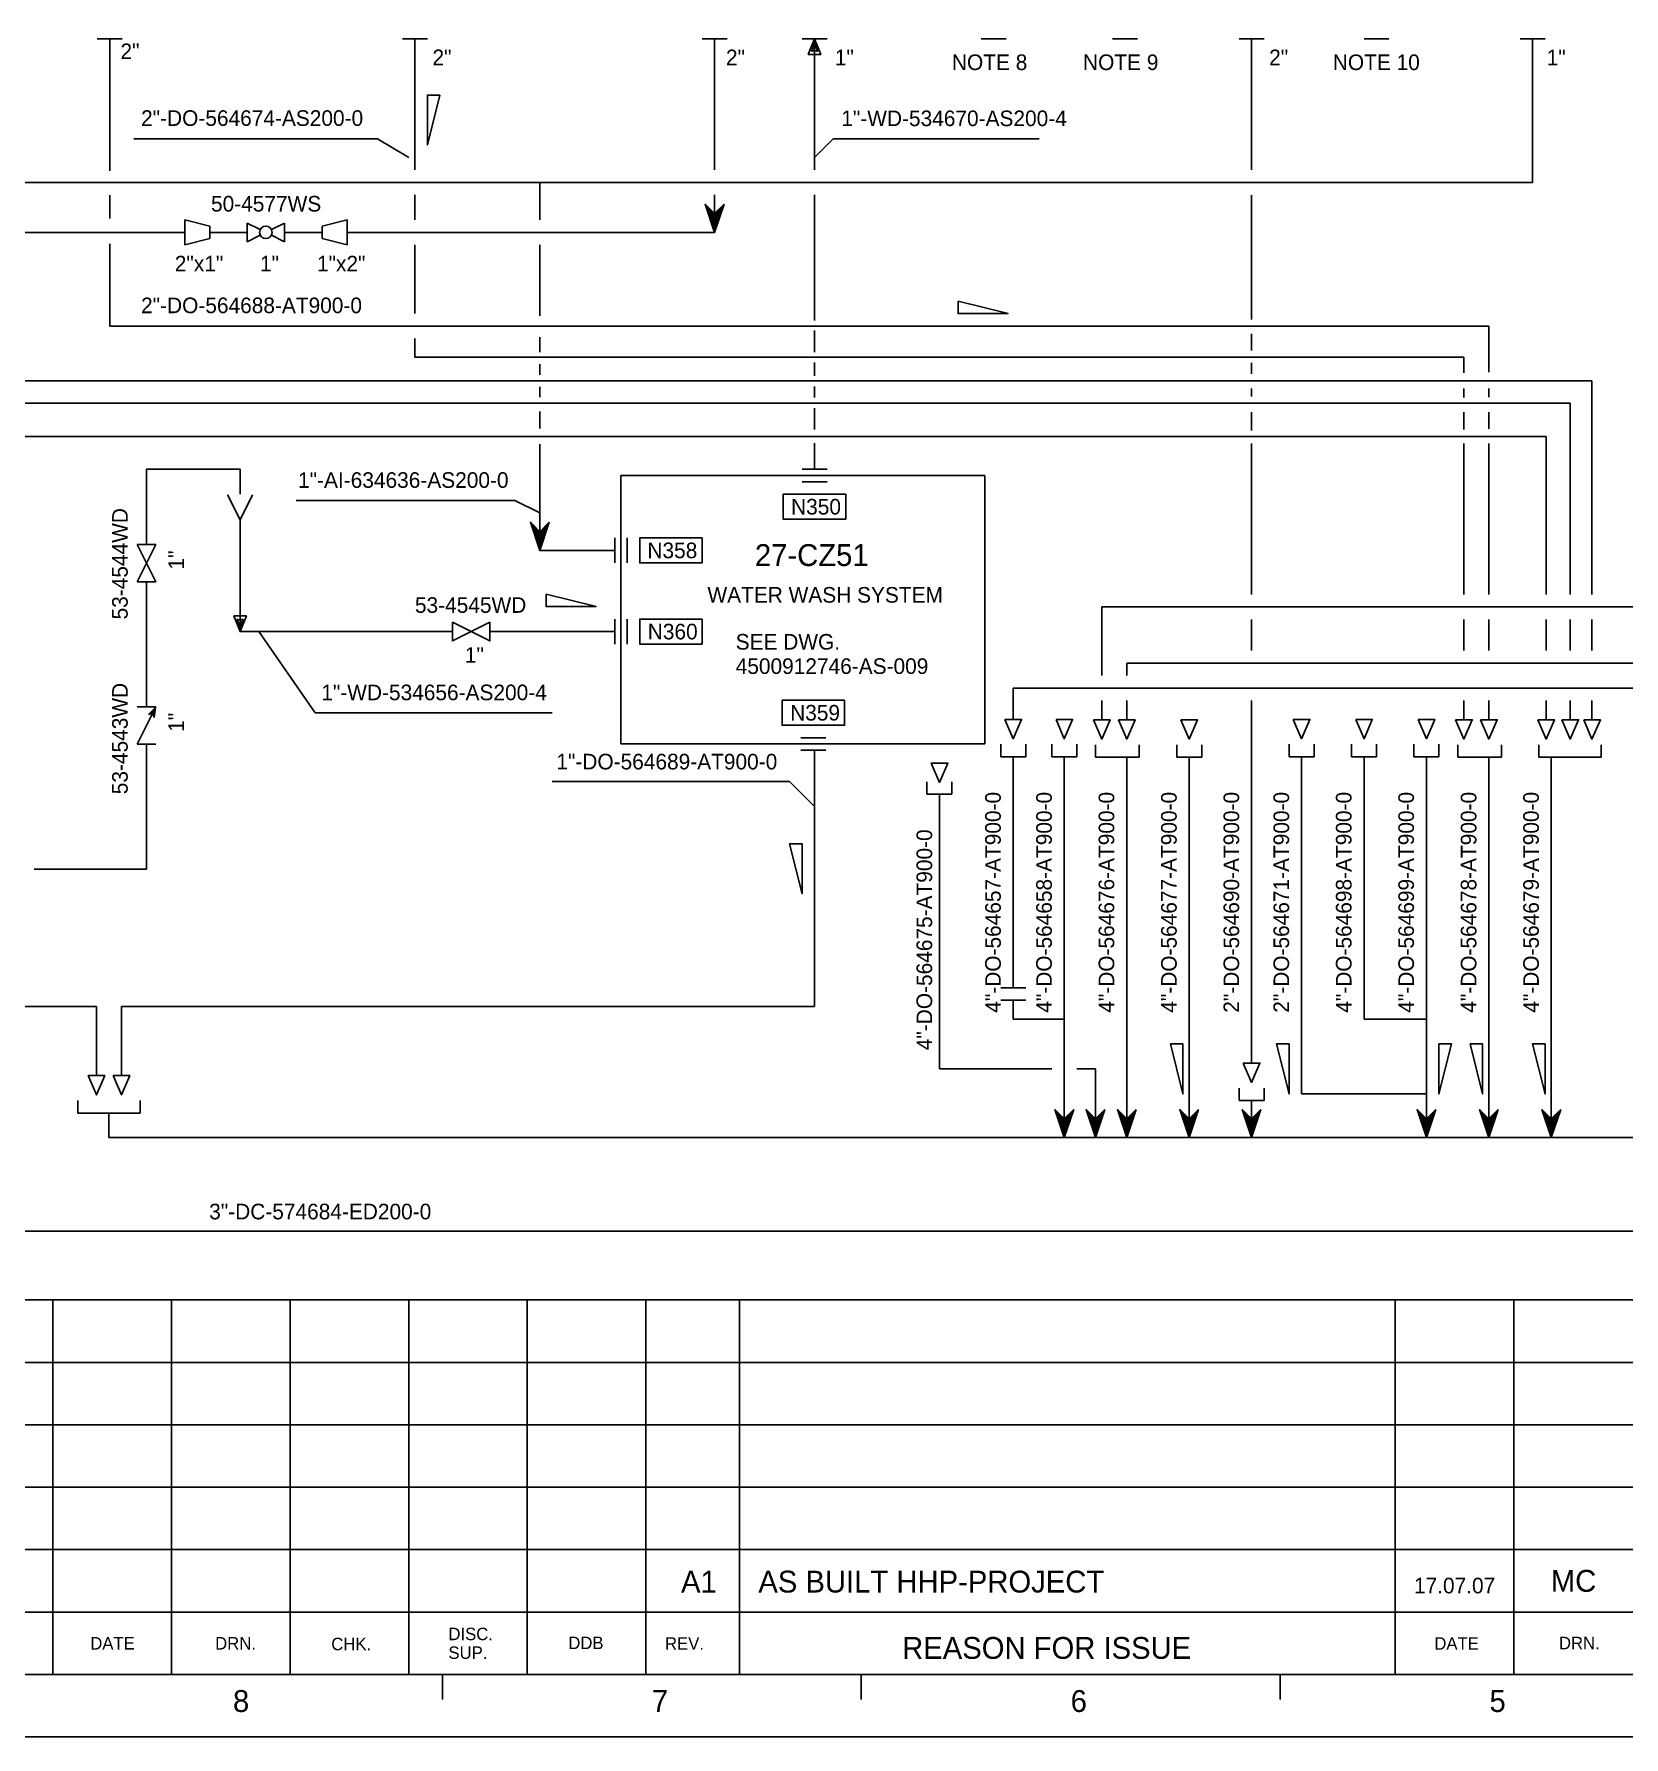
# Model space of a CAD drawing. Extents: x 0 to 840, y 0 to 594.
# Drawn here: x 295 to 549.6, y 0 to 272.8 of the extents above; entities that cross this region are included whole.
import ezdxf

# ---------------------------------------------------------------- set-up
doc = ezdxf.new("R2010")
doc.units = 0
for name, color, linetype in [('01-LIN-025-A', 7, 'Continuous'), ('08-LIN-050-A', 7, 'Continuous'), ('15-LIN-025-PHAN', 7, 'Continuous'), ('18-LIN-025-SP', 7, 'Continuous'), ('35-TXT-025', 7, 'Continuous'), ('36-TXT-035', 7, 'Continuous'), ('39-TXT-100', 7, 'Continuous'), ('40-', 7, 'Continuous'), ('43-', 7, 'Continuous'), ('45-', 7, 'Continuous')]:
    doc.layers.add(name, color=color, linetype=linetype)

msp = doc.modelspace()

# ---------------------------------------------------------------- linework, layer by layer
at = {"layer": '01-LIN-025-A'}
for p, q in [((311, 256), (350, 256)), ((350, 256), (355, 253)), ((420, 253), (423, 256)), ((423, 256), (456, 256)), ((337, 198.06), (372, 198.06)), ((372, 198.06), (376, 196.06)), ((340, 164.06), (331, 177.06)), ((378, 164.06), (340, 164.06)), ((378, 153.06), (416, 153.06)), ((416, 153.06), (420, 149.06))]:
    msp.add_line(p, q, dxfattribs=at)
for points in [[(309.13, 272), (305.13, 272)], [(358, 272), (354, 272)], [(406, 272), (402, 272)], [(422, 272), (418, 272)], [(419.5, 270), (420, 271.25), (420.5, 270)], [(420.5, 270), (420, 270.2), (419.5, 270)], [(450.7, 272), (446.7, 272)], [(471.7, 272), (467.7, 272)], [(488, 272), (492, 272)], [(508, 272), (512, 272)], [(533, 272), (537, 272)], [(420, 267), (420, 270)], [(405.5, 245.5), (404, 244), (402.5, 245.5), (404, 241), (405.5, 245.5)], [(404, 247), (404, 241)], [(323.13, 242), (319.13, 243)], [(319.13, 243), (319.13, 239)], [(345.13, 243), (341.13, 242)], [(345.13, 239), (345.13, 243)], [(402.53, 245.4), (402.6, 245.4)], [(402.57, 245.3), (402.7, 245.3)], [(402.6, 245.2), (402.8, 245.2)], [(402.63, 245.1), (402.9, 245.1)], [(402.67, 245), (403, 245)], [(402.7, 244.9), (403.1, 244.9)], [(402.73, 244.8), (403.2, 244.8)], [(402.77, 244.7), (403.3, 244.7)], [(402.8, 244.6), (403.4, 244.6)], [(402.83, 244.5), (403.5, 244.5)], [(402.87, 244.4), (403.6, 244.4)], [(402.9, 244.3), (403.7, 244.3)], [(402.93, 244.2), (403.8, 244.2)], [(402.97, 244.1), (403.9, 244.1)], [(403, 244), (404, 244)], [(403.03, 243.9), (404.97, 243.9)], [(403.07, 243.8), (404.93, 243.8)], [(403.1, 243.7), (404.9, 243.7)], [(403.13, 243.6), (404.87, 243.6)], [(403.17, 243.5), (404.83, 243.5)], [(403.2, 243.4), (404.8, 243.4)], [(403.23, 243.3), (404.77, 243.3)], [(403.27, 243.2), (404.73, 243.2)], [(403.3, 243.1), (404.7, 243.1)], [(403.33, 243), (404.67, 243)], [(403.37, 242.9), (404.63, 242.9)], [(403.4, 242.8), (404.6, 242.8)], [(404, 244), (405, 244)], [(404.1, 244.1), (405.03, 244.1)], [(404.2, 244.2), (405.07, 244.2)], [(404.3, 244.3), (405.1, 244.3)], [(404.4, 244.4), (405.13, 244.4)], [(404.5, 244.5), (405.17, 244.5)], [(404.6, 244.6), (405.2, 244.6)], [(404.7, 244.7), (405.23, 244.7)], [(404.8, 244.8), (405.27, 244.8)], [(404.9, 244.9), (405.3, 244.9)], [(405, 245), (405.33, 245)], [(405.1, 245.1), (405.37, 245.1)], [(405.2, 245.2), (405.4, 245.2)], [(405.3, 245.3), (405.43, 245.3)], [(405.4, 245.4), (405.47, 245.4)], [(323.13, 240), (323.13, 242)], [(331.23, 241.45), (329.13, 242.5)], [(329.13, 242.5), (329.13, 239.5)], [(329.13, 239.5), (331.23, 240.55)], [(333.02, 241.45), (335.13, 242.5)], [(335.13, 239.5), (333.02, 240.55)], [(335.13, 242.5), (335.13, 239.5)], [(341.13, 242), (341.13, 240)], [(403.43, 242.7), (404.57, 242.7)], [(403.47, 242.6), (404.53, 242.6)], [(403.5, 242.5), (404.5, 242.5)], [(403.53, 242.4), (404.47, 242.4)], [(403.57, 242.3), (404.43, 242.3)], [(403.6, 242.2), (404.4, 242.2)], [(403.63, 242.1), (404.37, 242.1)], [(403.67, 242), (404.33, 242)], [(403.7, 241.9), (404.3, 241.9)], [(403.73, 241.8), (404.27, 241.8)], [(403.77, 241.7), (404.23, 241.7)], [(403.8, 241.6), (404.2, 241.6)], [(403.83, 241.5), (404.17, 241.5)], [(403.87, 241.4), (404.13, 241.4)], [(403.9, 241.3), (404.1, 241.3)], [(403.93, 241.2), (404.07, 241.2)], [(403.97, 241.1), (404.03, 241.1)], [(319.13, 239), (323.13, 240)], [(341.13, 240), (345.13, 239)], [(422, 203.06), (418, 203.06)], [(376, 201.06), (376, 190.06)], [(422, 201.06), (418, 201.06)], [(328, 194.94), (326, 198.94)], [(330, 198.94), (328, 194.94)], [(425, 199.06), (425, 195.06), (415, 195.06), (415, 199.06), (425, 199.06)], [(328, 194.94), (328, 194.94)], [(377.5, 194.56), (376, 193.06), (374.5, 194.56), (376, 190.06), (377.5, 194.56)], [(374.53, 194.46), (374.6, 194.46)], [(374.57, 194.36), (374.7, 194.36)], [(374.6, 194.26), (374.8, 194.26)], [(374.63, 194.16), (374.9, 194.16)], [(374.67, 194.06), (375, 194.06)], [(374.7, 193.96), (375.1, 193.96)], [(374.73, 193.86), (375.2, 193.86)], [(374.77, 193.76), (375.3, 193.76)], [(376.7, 193.76), (377.23, 193.76)], [(376.8, 193.86), (377.27, 193.86)], [(376.9, 193.96), (377.3, 193.96)], [(377, 194.06), (377.33, 194.06)], [(377.1, 194.16), (377.37, 194.16)], [(377.2, 194.26), (377.4, 194.26)], [(377.3, 194.36), (377.43, 194.36)], [(377.4, 194.46), (377.47, 194.46)], [(374.8, 193.66), (375.4, 193.66)], [(374.83, 193.56), (375.5, 193.56)], [(374.87, 193.46), (375.6, 193.46)], [(374.9, 193.36), (375.7, 193.36)], [(374.93, 193.26), (375.8, 193.26)], [(374.97, 193.16), (375.9, 193.16)], [(375, 193.06), (376, 193.06)], [(375.03, 192.96), (376.97, 192.96)], [(375.07, 192.86), (376.93, 192.86)], [(375.1, 192.76), (376.9, 192.76)], [(375.13, 192.66), (376.87, 192.66)], [(375.17, 192.56), (376.83, 192.56)], [(375.2, 192.46), (376.8, 192.46)], [(375.23, 192.36), (376.77, 192.36)], [(375.27, 192.26), (376.73, 192.26)], [(375.3, 192.16), (376.7, 192.16)], [(375.33, 192.06), (376.67, 192.06)], [(375.37, 191.96), (376.63, 191.96)], [(375.4, 191.86), (376.6, 191.86)], [(375.43, 191.76), (376.57, 191.76)], [(375.47, 191.66), (376.53, 191.66)], [(375.5, 191.56), (376.5, 191.56)], [(375.53, 191.46), (376.47, 191.46)], [(375.57, 191.36), (376.43, 191.36)], [(375.6, 191.26), (376.4, 191.26)], [(375.63, 191.16), (376.37, 191.16)], [(375.67, 191.06), (376.33, 191.06)], [(375.7, 190.96), (376.3, 190.96)], [(376, 193.06), (377, 193.06)], [(376.1, 193.16), (377.03, 193.16)], [(376.2, 193.26), (377.07, 193.26)], [(376.3, 193.36), (377.1, 193.36)], [(376.4, 193.46), (377.13, 193.46)], [(376.5, 193.56), (377.17, 193.56)], [(376.6, 193.66), (377.2, 193.66)], [(388, 192.06), (388, 188.06)], [(390, 192.06), (390, 188.06)], [(402, 192.06), (402, 188.06), (392, 188.06), (392, 192.06), (402, 192.06)], [(375.73, 190.86), (376.27, 190.86)], [(375.77, 190.76), (376.23, 190.76)], [(375.8, 190.66), (376.2, 190.66)], [(375.83, 190.56), (376.17, 190.56)], [(375.87, 190.46), (376.13, 190.46)], [(375.9, 190.36), (376.1, 190.36)], [(375.93, 190.26), (376.07, 190.26)], [(375.97, 190.16), (376.03, 190.16)], [(328, 182.06), (328, 179.06)], [(328.5, 179.06), (328, 177.8), (327.5, 179.06)], [(327.5, 179.06), (328, 178.86), (328.5, 179.06)], [(388, 179.06), (388, 175.06)], [(390, 179.06), (390, 175.06)], [(402, 179.06), (402, 175.06), (392, 175.06), (392, 179.06), (402, 179.06)], [(314.5, 165), (311.5, 159)], [(311.5, 165), (314.5, 165)], [(313.33, 163.78), (314, 164), (314.22, 163.33), (314.45, 164.89), (313.33, 163.78)], [(313.55, 163.94), (314.33, 164.67), (314.22, 163.61)], [(314.22, 163.61), (314.11, 164.22), (313.55, 163.94)], [(313.78, 164.11), (314.22, 164.45), (314.22, 163.89)], [(314, 164), (314.45, 164.89)], [(424.81, 166.06), (424.81, 162.06), (414.81, 162.06), (414.81, 166.06), (424.81, 166.06)], [(311.5, 159), (314.5, 159)], [(421.81, 160.06), (417.81, 160.06)], [(449.83, 159), (449.83, 157)], [(453.83, 157), (453.83, 159)], [(458, 159), (458, 157)], [(462, 157), (462, 159)], [(465, 158.94), (465, 156.94)], [(472, 156.94), (472, 158.94)], [(478, 158.94), (478, 156.94)], [(482, 156.94), (482, 158.94)], [(496, 159), (496, 157)], [(500, 157), (500, 159)], [(506, 159), (506, 157)], [(510, 157), (510, 159)], [(516, 159), (516, 157)], [(520, 157), (520, 159)], [(523, 158.94), (523, 156.94)], [(530, 156.94), (530, 158.94)], [(536, 158.94), (536, 156.94)], [(546, 156.94), (546, 158.94)], [(421.81, 158.06), (417.81, 158.06)], [(449.83, 157), (453.83, 157)], [(451.83, 157), (451.83, 152)], [(458, 157), (462, 157)], [(460, 157), (460, 152)], [(465, 156.94), (472, 156.94)], [(470, 157), (470, 96)], [(470, 156.94), (470, 96.94)], [(478, 156.94), (482, 156.94)], [(480, 157), (480, 96)], [(480, 156.94), (480, 96.94)], [(496, 157), (500, 157)], [(498, 157), (498, 152)], [(506, 157), (510, 157)], [(508, 157), (508, 152)], [(516, 157), (520, 157)], [(518, 157), (518, 152)], [(523, 156.94), (530, 156.94)], [(528, 157), (528, 96)], [(528, 156.94), (528, 96.94)], [(536, 156.94), (541, 156.94)], [(538, 157), (538, 96)], [(538, 156.94), (538, 96.94)], [(541, 156.94), (546, 156.94)], [(438, 153), (438, 151)], [(442, 151), (442, 153)], [(438, 151), (442, 151)], [(449.83, 120), (453.83, 120)], [(449.83, 118), (453.83, 118)], [(488, 103.94), (488, 101.94)], [(492, 101.94), (492, 103.94)], [(302, 101.94), (302, 99.94)], [(312, 99.94), (312, 101.94)], [(460, 102), (460, 96)], [(465, 102), (465, 96)], [(488, 101.94), (492, 101.94)], [(490, 102), (490, 96)], [(490, 101.94), (490, 96.94)], [(518, 102), (518, 96)], [(302, 99.94), (312, 99.94)], [(461.5, 100.5), (460, 99), (458.5, 100.5), (460, 96), (461.5, 100.5)], [(458.53, 100.4), (458.6, 100.4)], [(458.57, 100.3), (458.7, 100.3)], [(458.6, 100.2), (458.8, 100.2)], [(458.63, 100.1), (458.9, 100.1)], [(458.67, 100), (459, 100)], [(458.7, 99.9), (459.1, 99.9)], [(458.73, 99.8), (459.2, 99.8)], [(458.77, 99.7), (459.3, 99.7)], [(458.8, 99.6), (459.4, 99.6)], [(458.83, 99.5), (459.5, 99.5)], [(458.87, 99.4), (459.6, 99.4)], [(458.9, 99.3), (459.7, 99.3)], [(458.93, 99.2), (459.8, 99.2)], [(458.97, 99.1), (459.9, 99.1)], [(459, 99), (460, 99)], [(459.03, 98.9), (460.97, 98.9)], [(459.07, 98.8), (460.93, 98.8)], [(459.1, 98.7), (460.9, 98.7)], [(459.13, 98.6), (460.87, 98.6)], [(459.17, 98.5), (460.83, 98.5)], [(459.2, 98.4), (460.8, 98.4)], [(459.23, 98.3), (460.77, 98.3)], [(459.27, 98.2), (460.73, 98.2)], [(460, 99), (461, 99)], [(460.1, 99.1), (461.03, 99.1)], [(460.2, 99.2), (461.07, 99.2)], [(460.3, 99.3), (461.1, 99.3)], [(460.4, 99.4), (461.13, 99.4)], [(460.5, 99.5), (461.17, 99.5)], [(460.6, 99.6), (461.2, 99.6)], [(460.7, 99.7), (461.23, 99.7)], [(460.8, 99.8), (461.27, 99.8)], [(460.9, 99.9), (461.3, 99.9)], [(461, 100), (461.33, 100)], [(461.1, 100.1), (461.37, 100.1)], [(461.2, 100.2), (461.4, 100.2)], [(461.3, 100.3), (461.43, 100.3)], [(461.4, 100.4), (461.47, 100.4)], [(466.5, 100.5), (465, 99), (463.5, 100.5), (465, 96), (466.5, 100.5)], [(463.53, 100.4), (463.6, 100.4)], [(463.57, 100.3), (463.7, 100.3)], [(463.6, 100.2), (463.8, 100.2)], [(463.63, 100.1), (463.9, 100.1)], [(463.67, 100), (464, 100)], [(463.7, 99.9), (464.1, 99.9)], [(463.73, 99.8), (464.2, 99.8)], [(463.77, 99.7), (464.3, 99.7)], [(463.8, 99.6), (464.4, 99.6)], [(463.83, 99.5), (464.5, 99.5)], [(463.87, 99.4), (464.6, 99.4)], [(463.9, 99.3), (464.7, 99.3)], [(463.93, 99.2), (464.8, 99.2)], [(463.97, 99.1), (464.9, 99.1)], [(464, 99), (465, 99)], [(464.03, 98.9), (465.97, 98.9)], [(464.07, 98.8), (465.93, 98.8)], [(464.1, 98.7), (465.9, 98.7)], [(464.13, 98.6), (465.87, 98.6)], [(464.17, 98.5), (465.83, 98.5)], [(464.2, 98.4), (465.8, 98.4)], [(464.23, 98.3), (465.77, 98.3)], [(464.27, 98.2), (465.73, 98.2)], [(465, 99), (466, 99)], [(465.1, 99.1), (466.03, 99.1)], [(465.2, 99.2), (466.07, 99.2)], [(465.3, 99.3), (466.1, 99.3)], [(465.4, 99.4), (466.13, 99.4)], [(465.5, 99.5), (466.17, 99.5)], [(465.6, 99.6), (466.2, 99.6)], [(465.7, 99.7), (466.23, 99.7)], [(465.8, 99.8), (466.27, 99.8)], [(465.9, 99.9), (466.3, 99.9)], [(466, 100), (466.33, 100)], [(466.1, 100.1), (466.37, 100.1)], [(466.2, 100.2), (466.4, 100.2)], [(466.3, 100.3), (466.43, 100.3)], [(466.4, 100.4), (466.47, 100.4)], [(471.5, 100.5), (470, 99), (468.5, 100.5), (470, 96), (471.5, 100.5)], [(468.53, 100.4), (468.6, 100.4)], [(468.57, 100.3), (468.7, 100.3)], [(468.6, 100.2), (468.8, 100.2)], [(468.63, 100.1), (468.9, 100.1)], [(468.67, 100), (469, 100)], [(468.7, 99.9), (469.1, 99.9)], [(468.73, 99.8), (469.2, 99.8)], [(468.77, 99.7), (469.3, 99.7)], [(468.8, 99.6), (469.4, 99.6)], [(468.83, 99.5), (469.5, 99.5)], [(468.87, 99.4), (469.6, 99.4)], [(468.9, 99.3), (469.7, 99.3)], [(468.93, 99.2), (469.8, 99.2)], [(468.97, 99.1), (469.9, 99.1)], [(469, 99), (470, 99)], [(469.03, 98.9), (470.97, 98.9)], [(469.07, 98.8), (470.93, 98.8)], [(469.1, 98.7), (470.9, 98.7)], [(469.13, 98.6), (470.87, 98.6)], [(469.17, 98.5), (470.83, 98.5)], [(469.2, 98.4), (470.8, 98.4)], [(469.23, 98.3), (470.77, 98.3)], [(469.27, 98.2), (470.73, 98.2)], [(470, 99), (471, 99)], [(470.1, 99.1), (471.03, 99.1)], [(470.2, 99.2), (471.07, 99.2)], [(470.3, 99.3), (471.1, 99.3)], [(470.4, 99.4), (471.13, 99.4)], [(470.5, 99.5), (471.17, 99.5)], [(470.6, 99.6), (471.2, 99.6)], [(470.7, 99.7), (471.23, 99.7)], [(470.8, 99.8), (471.27, 99.8)], [(470.9, 99.9), (471.3, 99.9)], [(471, 100), (471.33, 100)], [(471.1, 100.1), (471.37, 100.1)], [(471.2, 100.2), (471.4, 100.2)], [(471.3, 100.3), (471.43, 100.3)], [(471.4, 100.4), (471.47, 100.4)], [(481.5, 100.5), (480, 99), (478.5, 100.5), (480, 96), (481.5, 100.5)], [(478.53, 100.4), (478.6, 100.4)], [(478.57, 100.3), (478.7, 100.3)], [(478.6, 100.2), (478.8, 100.2)], [(478.63, 100.1), (478.9, 100.1)], [(478.67, 100), (479, 100)], [(478.7, 99.9), (479.1, 99.9)], [(478.73, 99.8), (479.2, 99.8)], [(478.77, 99.7), (479.3, 99.7)], [(478.8, 99.6), (479.4, 99.6)], [(478.83, 99.5), (479.5, 99.5)], [(478.87, 99.4), (479.6, 99.4)], [(478.9, 99.3), (479.7, 99.3)], [(478.93, 99.2), (479.8, 99.2)], [(478.97, 99.1), (479.9, 99.1)], [(479, 99), (480, 99)], [(479.03, 98.9), (480.97, 98.9)], [(479.07, 98.8), (480.93, 98.8)], [(479.1, 98.7), (480.9, 98.7)], [(479.13, 98.6), (480.87, 98.6)], [(479.17, 98.5), (480.83, 98.5)], [(479.2, 98.4), (480.8, 98.4)], [(479.23, 98.3), (480.77, 98.3)], [(479.27, 98.2), (480.73, 98.2)], [(480, 99), (481, 99)], [(480.1, 99.1), (481.03, 99.1)], [(480.2, 99.2), (481.07, 99.2)], [(480.3, 99.3), (481.1, 99.3)], [(480.4, 99.4), (481.13, 99.4)], [(480.5, 99.5), (481.17, 99.5)], [(480.6, 99.6), (481.2, 99.6)], [(480.7, 99.7), (481.23, 99.7)], [(480.8, 99.8), (481.27, 99.8)], [(480.9, 99.9), (481.3, 99.9)], [(481, 100), (481.33, 100)], [(481.1, 100.1), (481.37, 100.1)], [(481.2, 100.2), (481.4, 100.2)], [(481.3, 100.3), (481.43, 100.3)], [(481.4, 100.4), (481.47, 100.4)], [(491.5, 100.5), (490, 99), (488.5, 100.5), (490, 96), (491.5, 100.5)], [(488.53, 100.4), (488.6, 100.4)], [(488.57, 100.3), (488.7, 100.3)], [(488.6, 100.2), (488.8, 100.2)], [(488.63, 100.1), (488.9, 100.1)], [(488.67, 100), (489, 100)], [(488.7, 99.9), (489.1, 99.9)], [(488.73, 99.8), (489.2, 99.8)], [(488.77, 99.7), (489.3, 99.7)], [(488.8, 99.6), (489.4, 99.6)], [(488.83, 99.5), (489.5, 99.5)], [(488.87, 99.4), (489.6, 99.4)], [(488.9, 99.3), (489.7, 99.3)], [(488.93, 99.2), (489.8, 99.2)], [(488.97, 99.1), (489.9, 99.1)], [(489, 99), (490, 99)], [(489.03, 98.9), (490.97, 98.9)], [(489.07, 98.8), (490.93, 98.8)], [(489.1, 98.7), (490.9, 98.7)], [(489.13, 98.6), (490.87, 98.6)], [(489.17, 98.5), (490.83, 98.5)], [(489.2, 98.4), (490.8, 98.4)], [(489.23, 98.3), (490.77, 98.3)], [(489.27, 98.2), (490.73, 98.2)], [(490, 99), (491, 99)], [(490.1, 99.1), (491.03, 99.1)], [(490.2, 99.2), (491.07, 99.2)], [(490.3, 99.3), (491.1, 99.3)], [(490.4, 99.4), (491.13, 99.4)], [(490.5, 99.5), (491.17, 99.5)], [(490.6, 99.6), (491.2, 99.6)], [(490.7, 99.7), (491.23, 99.7)], [(490.8, 99.8), (491.27, 99.8)], [(490.9, 99.9), (491.3, 99.9)], [(491, 100), (491.33, 100)], [(491.1, 100.1), (491.37, 100.1)], [(491.2, 100.2), (491.4, 100.2)], [(491.3, 100.3), (491.43, 100.3)], [(491.4, 100.4), (491.47, 100.4)], [(519.5, 100.5), (518, 99), (516.5, 100.5), (518, 96), (519.5, 100.5)], [(516.53, 100.4), (516.6, 100.4)], [(516.57, 100.3), (516.7, 100.3)], [(516.6, 100.2), (516.8, 100.2)], [(516.63, 100.1), (516.9, 100.1)], [(516.67, 100), (517, 100)], [(516.7, 99.9), (517.1, 99.9)], [(516.73, 99.8), (517.2, 99.8)], [(516.77, 99.7), (517.3, 99.7)], [(516.8, 99.6), (517.4, 99.6)], [(516.83, 99.5), (517.5, 99.5)], [(516.87, 99.4), (517.6, 99.4)], [(516.9, 99.3), (517.7, 99.3)], [(516.93, 99.2), (517.8, 99.2)], [(516.97, 99.1), (517.9, 99.1)], [(517, 99), (518, 99)], [(517.03, 98.9), (518.97, 98.9)], [(517.07, 98.8), (518.93, 98.8)], [(517.1, 98.7), (518.9, 98.7)], [(517.13, 98.6), (518.87, 98.6)], [(517.17, 98.5), (518.83, 98.5)], [(517.2, 98.4), (518.8, 98.4)], [(517.23, 98.3), (518.77, 98.3)], [(517.27, 98.2), (518.73, 98.2)], [(518, 99), (519, 99)], [(518.1, 99.1), (519.03, 99.1)], [(518.2, 99.2), (519.07, 99.2)], [(518.3, 99.3), (519.1, 99.3)], [(518.4, 99.4), (519.13, 99.4)], [(518.5, 99.5), (519.17, 99.5)], [(518.6, 99.6), (519.2, 99.6)], [(518.7, 99.7), (519.23, 99.7)], [(518.8, 99.8), (519.27, 99.8)], [(518.9, 99.9), (519.3, 99.9)], [(519, 100), (519.33, 100)], [(519.1, 100.1), (519.37, 100.1)], [(519.2, 100.2), (519.4, 100.2)], [(519.3, 100.3), (519.43, 100.3)], [(519.4, 100.4), (519.47, 100.4)], [(529.5, 100.5), (528, 99), (526.5, 100.5), (528, 96), (529.5, 100.5)], [(526.53, 100.4), (526.6, 100.4)], [(526.57, 100.3), (526.7, 100.3)], [(526.6, 100.2), (526.8, 100.2)], [(526.63, 100.1), (526.9, 100.1)], [(526.67, 100), (527, 100)], [(526.7, 99.9), (527.1, 99.9)], [(526.73, 99.8), (527.2, 99.8)], [(526.77, 99.7), (527.3, 99.7)], [(526.8, 99.6), (527.4, 99.6)], [(526.83, 99.5), (527.5, 99.5)], [(526.87, 99.4), (527.6, 99.4)], [(526.9, 99.3), (527.7, 99.3)], [(526.93, 99.2), (527.8, 99.2)], [(526.97, 99.1), (527.9, 99.1)], [(527, 99), (528, 99)], [(527.03, 98.9), (528.97, 98.9)], [(527.07, 98.8), (528.93, 98.8)], [(527.1, 98.7), (528.9, 98.7)], [(527.13, 98.6), (528.87, 98.6)], [(527.17, 98.5), (528.83, 98.5)], [(527.2, 98.4), (528.8, 98.4)], [(527.23, 98.3), (528.77, 98.3)], [(527.27, 98.2), (528.73, 98.2)], [(528, 99), (529, 99)], [(528.1, 99.1), (529.03, 99.1)], [(528.2, 99.2), (529.07, 99.2)], [(528.3, 99.3), (529.1, 99.3)], [(528.4, 99.4), (529.13, 99.4)], [(528.5, 99.5), (529.17, 99.5)], [(528.6, 99.6), (529.2, 99.6)], [(528.7, 99.7), (529.23, 99.7)], [(528.8, 99.8), (529.27, 99.8)], [(528.9, 99.9), (529.3, 99.9)], [(529, 100), (529.33, 100)], [(529.1, 100.1), (529.37, 100.1)], [(529.2, 100.2), (529.4, 100.2)], [(529.3, 100.3), (529.43, 100.3)], [(529.4, 100.4), (529.47, 100.4)], [(539.5, 100.5), (538, 99), (536.5, 100.5), (538, 96), (539.5, 100.5)], [(536.53, 100.4), (536.6, 100.4)], [(536.57, 100.3), (536.7, 100.3)], [(536.6, 100.2), (536.8, 100.2)], [(536.63, 100.1), (536.9, 100.1)], [(536.67, 100), (537, 100)], [(536.7, 99.9), (537.1, 99.9)], [(536.73, 99.8), (537.2, 99.8)], [(536.77, 99.7), (537.3, 99.7)], [(536.8, 99.6), (537.4, 99.6)], [(536.83, 99.5), (537.5, 99.5)], [(536.87, 99.4), (537.6, 99.4)], [(536.9, 99.3), (537.7, 99.3)], [(536.93, 99.2), (537.8, 99.2)], [(536.97, 99.1), (537.9, 99.1)], [(537, 99), (538, 99)], [(537.03, 98.9), (538.97, 98.9)], [(537.07, 98.8), (538.93, 98.8)], [(537.1, 98.7), (538.9, 98.7)], [(537.13, 98.6), (538.87, 98.6)], [(537.17, 98.5), (538.83, 98.5)], [(537.2, 98.4), (538.8, 98.4)], [(537.23, 98.3), (538.77, 98.3)], [(537.27, 98.2), (538.73, 98.2)], [(538, 99), (539, 99)], [(538.1, 99.1), (539.03, 99.1)], [(538.2, 99.2), (539.07, 99.2)], [(538.3, 99.3), (539.1, 99.3)], [(538.4, 99.4), (539.13, 99.4)], [(538.5, 99.5), (539.17, 99.5)], [(538.6, 99.6), (539.2, 99.6)], [(538.7, 99.7), (539.23, 99.7)], [(538.8, 99.8), (539.27, 99.8)], [(538.9, 99.9), (539.3, 99.9)], [(539, 100), (539.33, 100)], [(539.1, 100.1), (539.37, 100.1)], [(539.2, 100.2), (539.4, 100.2)], [(539.3, 100.3), (539.43, 100.3)], [(539.4, 100.4), (539.47, 100.4)], [(459.3, 98.1), (460.7, 98.1)], [(459.33, 98), (460.67, 98)], [(459.37, 97.9), (460.63, 97.9)], [(459.4, 97.8), (460.6, 97.8)], [(459.43, 97.7), (460.57, 97.7)], [(459.47, 97.6), (460.53, 97.6)], [(459.5, 97.5), (460.5, 97.5)], [(459.53, 97.4), (460.47, 97.4)], [(459.57, 97.3), (460.43, 97.3)], [(459.6, 97.2), (460.4, 97.2)], [(459.63, 97.1), (460.37, 97.1)], [(459.67, 97), (460.33, 97)], [(459.7, 96.9), (460.3, 96.9)], [(459.73, 96.8), (460.27, 96.8)], [(459.77, 96.7), (460.23, 96.7)], [(459.8, 96.6), (460.2, 96.6)], [(459.83, 96.5), (460.17, 96.5)], [(459.87, 96.4), (460.13, 96.4)], [(459.9, 96.3), (460.1, 96.3)], [(459.93, 96.2), (460.07, 96.2)], [(459.97, 96.1), (460.03, 96.1)], [(464.3, 98.1), (465.7, 98.1)], [(464.33, 98), (465.67, 98)], [(464.37, 97.9), (465.63, 97.9)], [(464.4, 97.8), (465.6, 97.8)], [(464.43, 97.7), (465.57, 97.7)], [(464.47, 97.6), (465.53, 97.6)], [(464.5, 97.5), (465.5, 97.5)], [(464.53, 97.4), (465.47, 97.4)], [(464.57, 97.3), (465.43, 97.3)], [(464.6, 97.2), (465.4, 97.2)], [(464.63, 97.1), (465.37, 97.1)], [(464.67, 97), (465.33, 97)], [(464.7, 96.9), (465.3, 96.9)], [(464.73, 96.8), (465.27, 96.8)], [(464.77, 96.7), (465.23, 96.7)], [(464.8, 96.6), (465.2, 96.6)], [(464.83, 96.5), (465.17, 96.5)], [(464.87, 96.4), (465.13, 96.4)], [(464.9, 96.3), (465.1, 96.3)], [(464.93, 96.2), (465.07, 96.2)], [(464.97, 96.1), (465.03, 96.1)], [(469.3, 98.1), (470.7, 98.1)], [(469.33, 98), (470.67, 98)], [(469.37, 97.9), (470.63, 97.9)], [(469.4, 97.8), (470.6, 97.8)], [(469.43, 97.7), (470.57, 97.7)], [(469.47, 97.6), (470.53, 97.6)], [(469.5, 97.5), (470.5, 97.5)], [(469.53, 97.4), (470.47, 97.4)], [(469.57, 97.3), (470.43, 97.3)], [(469.6, 97.2), (470.4, 97.2)], [(469.63, 97.1), (470.37, 97.1)], [(469.67, 97), (470.33, 97)], [(469.7, 96.9), (470.3, 96.9)], [(469.73, 96.8), (470.27, 96.8)], [(469.77, 96.7), (470.23, 96.7)], [(469.8, 96.6), (470.2, 96.6)], [(469.83, 96.5), (470.17, 96.5)], [(469.87, 96.4), (470.13, 96.4)], [(469.9, 96.3), (470.1, 96.3)], [(469.93, 96.2), (470.07, 96.2)], [(469.97, 96.1), (470.03, 96.1)], [(479.3, 98.1), (480.7, 98.1)], [(479.33, 98), (480.67, 98)], [(479.37, 97.9), (480.63, 97.9)], [(479.4, 97.8), (480.6, 97.8)], [(479.43, 97.7), (480.57, 97.7)], [(479.47, 97.6), (480.53, 97.6)], [(479.5, 97.5), (480.5, 97.5)], [(479.53, 97.4), (480.47, 97.4)], [(479.57, 97.3), (480.43, 97.3)], [(479.6, 97.2), (480.4, 97.2)], [(479.63, 97.1), (480.37, 97.1)], [(479.67, 97), (480.33, 97)], [(479.7, 96.9), (480.3, 96.9)], [(479.73, 96.8), (480.27, 96.8)], [(479.77, 96.7), (480.23, 96.7)], [(479.8, 96.6), (480.2, 96.6)], [(479.83, 96.5), (480.17, 96.5)], [(479.87, 96.4), (480.13, 96.4)], [(479.9, 96.3), (480.1, 96.3)], [(479.93, 96.2), (480.07, 96.2)], [(479.97, 96.1), (480.03, 96.1)], [(489.3, 98.1), (490.7, 98.1)], [(489.33, 98), (490.67, 98)], [(489.37, 97.9), (490.63, 97.9)], [(489.4, 97.8), (490.6, 97.8)], [(489.43, 97.7), (490.57, 97.7)], [(489.47, 97.6), (490.53, 97.6)], [(489.5, 97.5), (490.5, 97.5)], [(489.53, 97.4), (490.47, 97.4)], [(489.57, 97.3), (490.43, 97.3)], [(489.6, 97.2), (490.4, 97.2)], [(489.63, 97.1), (490.37, 97.1)], [(489.67, 97), (490.33, 97)], [(489.7, 96.9), (490.3, 96.9)], [(489.73, 96.8), (490.27, 96.8)], [(489.77, 96.7), (490.23, 96.7)], [(489.8, 96.6), (490.2, 96.6)], [(489.83, 96.5), (490.17, 96.5)], [(489.87, 96.4), (490.13, 96.4)], [(489.9, 96.3), (490.1, 96.3)], [(489.93, 96.2), (490.07, 96.2)], [(489.97, 96.1), (490.03, 96.1)], [(517.3, 98.1), (518.7, 98.1)], [(517.33, 98), (518.67, 98)], [(517.37, 97.9), (518.63, 97.9)], [(517.4, 97.8), (518.6, 97.8)], [(517.43, 97.7), (518.57, 97.7)], [(517.47, 97.6), (518.53, 97.6)], [(517.5, 97.5), (518.5, 97.5)], [(517.53, 97.4), (518.47, 97.4)], [(517.57, 97.3), (518.43, 97.3)], [(517.6, 97.2), (518.4, 97.2)], [(517.63, 97.1), (518.37, 97.1)], [(517.67, 97), (518.33, 97)], [(517.7, 96.9), (518.3, 96.9)], [(517.73, 96.8), (518.27, 96.8)], [(517.77, 96.7), (518.23, 96.7)], [(517.8, 96.6), (518.2, 96.6)], [(517.83, 96.5), (518.17, 96.5)], [(517.87, 96.4), (518.13, 96.4)], [(517.9, 96.3), (518.1, 96.3)], [(517.93, 96.2), (518.07, 96.2)], [(517.97, 96.1), (518.03, 96.1)], [(527.3, 98.1), (528.7, 98.1)], [(527.33, 98), (528.67, 98)], [(527.37, 97.9), (528.63, 97.9)], [(527.4, 97.8), (528.6, 97.8)], [(527.43, 97.7), (528.57, 97.7)], [(527.47, 97.6), (528.53, 97.6)], [(527.5, 97.5), (528.5, 97.5)], [(527.53, 97.4), (528.47, 97.4)], [(527.57, 97.3), (528.43, 97.3)], [(527.6, 97.2), (528.4, 97.2)], [(527.63, 97.1), (528.37, 97.1)], [(527.67, 97), (528.33, 97)], [(527.7, 96.9), (528.3, 96.9)], [(527.73, 96.8), (528.27, 96.8)], [(527.77, 96.7), (528.23, 96.7)], [(527.8, 96.6), (528.2, 96.6)], [(527.83, 96.5), (528.17, 96.5)], [(527.87, 96.4), (528.13, 96.4)], [(527.9, 96.3), (528.1, 96.3)], [(527.93, 96.2), (528.07, 96.2)], [(527.97, 96.1), (528.03, 96.1)], [(537.3, 98.1), (538.7, 98.1)], [(537.33, 98), (538.67, 98)], [(537.37, 97.9), (538.63, 97.9)], [(537.4, 97.8), (538.6, 97.8)], [(537.43, 97.7), (538.57, 97.7)], [(537.47, 97.6), (538.53, 97.6)], [(537.5, 97.5), (538.5, 97.5)], [(537.53, 97.4), (538.47, 97.4)], [(537.57, 97.3), (538.43, 97.3)], [(537.6, 97.2), (538.4, 97.2)], [(537.63, 97.1), (538.37, 97.1)], [(537.67, 97), (538.33, 97)], [(537.7, 96.9), (538.3, 96.9)], [(537.73, 96.8), (538.27, 96.8)], [(537.77, 96.7), (538.23, 96.7)], [(537.8, 96.6), (538.2, 96.6)], [(537.83, 96.5), (538.17, 96.5)], [(537.87, 96.4), (538.13, 96.4)], [(537.9, 96.3), (538.1, 96.3)], [(537.93, 96.2), (538.07, 96.2)], [(537.97, 96.1), (538.03, 96.1)]]:
    msp.add_lwpolyline(points, dxfattribs=at)
for points in [[(419, 269.5), (421, 269.5), (420, 272)], [(360, 263), (358, 263), (358, 255)], [(443, 230), (443, 228), (451, 228)], [(311.5, 191), (313, 188), (314.5, 191)], [(311.5, 185), (313, 188), (314.5, 185)], [(377, 183.06), (377, 181.06), (385, 181.06)], [(329, 179.56), (327, 179.56), (328, 177.06)], [(362, 178.56), (365, 177.06), (362, 175.56)], [(368, 178.56), (365, 177.06), (368, 175.56)], [(450.49, 163), (451.83, 159.89), (453.16, 163)], [(458.67, 163), (460, 159.89), (461.33, 163)], [(464.67, 162.94), (466, 159.83), (467.33, 162.94)], [(468.67, 162.94), (470, 159.83), (471.33, 162.94)], [(478.67, 162.94), (480, 159.83), (481.33, 162.94)], [(496.67, 163), (498, 159.89), (499.33, 163)], [(506.67, 163), (508, 159.89), (509.33, 163)], [(516.67, 163), (518, 159.89), (519.33, 163)], [(522.67, 162.94), (524, 159.83), (525.33, 162.94)], [(526.67, 162.94), (528, 159.83), (529.33, 162.94)], [(535.83, 162.94), (537.16, 159.83), (538.49, 162.94)], [(539.69, 162.94), (541.03, 159.83), (542.36, 162.94)], [(543.18, 162.94), (544.51, 159.83), (545.85, 162.94)], [(438.67, 156), (440, 152.89), (441.33, 156)], [(416, 143.06), (418, 143.06), (418, 135.06)], [(477, 111), (479, 111), (479, 103)], [(494, 111), (496, 111), (496, 103)], [(522, 111), (520, 111), (520, 103)], [(525, 111), (527, 111), (527, 103)], [(535, 111), (537, 111), (537, 103)], [(488.67, 107.94), (490, 104.83), (491.33, 107.94)], [(303.67, 105.94), (305, 102.83), (306.33, 105.94)], [(307.67, 105.94), (309, 102.83), (310.33, 105.94)]]:
    msp.add_lwpolyline(points, close=True, dxfattribs=at)
msp.add_circle((332.13, 241), 1, dxfattribs=at)
at = {"layer": '08-LIN-050-A'}
for p, q in [((307.13, 250.84), (307.13, 272)), ((356, 272), (356, 251)), ((404, 251), (404, 272)), ((490, 251), (490, 272)), ((535, 272), (535, 249)), ((79, 249), (535, 249)), ((376, 243), (376, 249)), ((307.13, 243.24), (307.13, 246.98)), ((356, 247), (356, 243)), ((404, 241), (404, 247)), ((490, 227.03), (490, 246.95)), ((101.08, 241), (319.13, 241)), ((323.13, 241), (329.13, 241)), ((335.13, 241), (341.13, 241)), ((345.13, 241), (404, 241)), ((307.13, 226), (307.13, 239.15)), ((356, 239), (356, 228)), ((376, 227.65), (376, 239)), ((307.13, 226), (528, 226)), ((356, 224), (356, 221)), ((376, 221.84), (376, 224.21)), ((490, 222.1), (490, 224.76)), ((528, 218.62), (528, 226)), ((356, 221), (524, 221)), ((524, 218.53), (524, 221)), ((376, 218.18), (376, 219.91)), ((490, 218.35), (490, 220.1)), ((79, 217.22), (544.51, 217.22)), ((376, 214.61), (376, 216.25)), ((490, 214.69), (490, 216.02)), ((524, 214.54), (524, 216.02)), ((528, 214.63), (528, 216.02)), ((544.51, 183), (544.51, 217.22)), ((149, 213.66), (541.02, 213.66)), ((541.02, 183), (541.02, 213.66)), ((376, 209.6), (376, 212.3)), ((490, 209.28), (490, 212.21)), ((524, 209.43), (524, 212.21)), ((528, 209.52), (528, 212.21)), ((91.11, 208.31), (537.16, 208.31)), ((537.16, 183), (537.16, 208.31)), ((376, 190.06), (376, 207.1)), ((490, 183), (490, 207.18)), ((524, 183), (524, 207.18)), ((528, 183), (528, 207.18)), ((388, 190.06), (376, 190.06)), ((608, 181), (466, 181)), ((466, 170), (466, 181)), ((490, 174), (490, 179)), ((524, 174), (524, 179)), ((528, 174), (528, 179)), ((537.16, 178), (537.16, 179)), ((537.16, 174), (537.16, 178)), ((541.02, 178), (541.02, 179)), ((541.02, 174), (541.02, 178)), ((544.51, 174), (544.51, 179)), ((659, 172), (470, 172)), ((470, 170), (470, 172)), ((451.83, 163), (451.83, 168)), ((451.83, 168), (690, 168)), ((466, 163), (466, 166)), ((470, 163), (470, 166)), ((490, 108), (490, 166)), ((524, 163), (524, 166)), ((528, 163), (528, 166)), ((537.16, 163), (537.16, 166)), ((541.02, 163), (541.02, 166)), ((544.51, 163), (544.51, 166)), ((420, 117), (420, 158.06)), ((451.83, 157), (451.83, 120)), ((460, 157), (460, 96)), ((470, 96), (470, 156.94)), ((480, 96), (480, 156.94)), ((498, 157), (498, 103)), ((508, 157), (508, 115)), ((518, 157), (518, 96)), ((528, 96), (528, 156.94)), ((538, 96), (538, 156.94)), ((440, 151), (440, 107)), ((451.83, 118), (451.83, 115)), ((79, 117), (305, 117)), ((305, 106), (305, 117)), ((309, 106), (309, 117)), ((309, 117), (420, 117)), ((451.83, 115), (460, 115)), ((508, 115), (518, 115)), ((440, 107), (458, 107)), ((462, 107), (465, 107)), ((465, 107), (465, 96)), ((305, 102.94), (305, 102.94)), ((498, 103), (518, 103)), ((307, 100), (307, 96)), ((307, 96), (642, 96)), ((642, 81), (262, 81))]:
    msp.add_line(p, q, dxfattribs=at)
at = {"layer": '15-LIN-025-PHAN'}
for p, q in [((389, 159.06), (389, 202.06)), ((389, 202.06), (447.27, 202.06)), ((447.27, 159.06), (447.27, 202.06)), ((447.27, 159.06), (389, 159.06))]:
    msp.add_line(p, q, dxfattribs=at)
at = {"layer": '18-LIN-025-SP'}
for p, q in [((420, 251), (420, 272)), ((420, 226.86), (420, 247)), ((420, 221.84), (420, 225.26)), ((420, 218.01), (420, 220.16)), ((420, 214.53), (420, 216.29)), ((420, 209.41), (420, 212.83)), ((420, 203.06), (420, 207.26)), ((328, 203.06), (313, 203.06)), ((313, 203.06), (313, 191)), ((328, 199.06), (328, 203.06)), ((328, 191.06), (328, 195.06)), ((328, 195.06), (328, 177.06)), ((313, 185), (313, 165)), ((362, 177.06), (328, 177.06)), ((388, 177.06), (368, 177.06)), ((313, 159), (313, 139)), ((295, 138.98), (313, 139))]:
    msp.add_line(p, q, dxfattribs=at)
at = {"layer": '43-'}
msp.add_line((25, 60), (608, 60), dxfattribs=at)
msp.add_lwpolyline([(0, 594), (0, 0), (840, 0), (840, 594)], close=True, dxfattribs=at)
for points in [[(298, 10), (298, 70)], [(317, 10), (317, 70)], [(336, 10), (336, 70)], [(355, 10), (355, 70)], [(374, 10), (374, 70)], [(408, 10), (408, 70)], [(513, 10), (513, 70)], [(532, 10), (532, 70)], [(608, 50), (25, 50)], [(608, 40), (25, 40)], [(608, 30), (25, 30)], [(360.4, 10), (360.4, 6)], [(427.48, 10), (427.48, 6)], [(494.56, 10), (494.56, 6)]]:
    msp.add_lwpolyline(points, dxfattribs=at)
at = {"layer": '45-'}
for p, q in [((830, 70), (25, 70)), ((25, 20), (608, 20))]:
    msp.add_line(p, q, dxfattribs=at)
msp.add_lwpolyline([(25, 585), (830, 585), (830, 10), (25, 10)], close=True, dxfattribs=at)
msp.add_lwpolyline([(393, 10), (393, 70)], dxfattribs=at)

# ---------------------------------------------------------------- texts
at = {"layer": '35-TXT-025'}
for s, p in [('2"', (308.84, 268.76)), ('2"', (358.81, 267.78)), ('2"', (405.81, 267.78)), ('1"', (423.25, 267.78)), ('2"', (492.81, 267.78)), ('1"', (537.25, 267.78)), ('NOTE 8', (442, 267)), ('NOTE 9', (463, 267)), ('NOTE 10', (503, 267)), ('2"-DO-564674-AS200-0', (312.14, 258.06)), ('1"-WD-534670-AS200-4', (424.28, 258.02)), ('50-4577WS', (323.34, 244.34)), ('2"x1"', (317.54, 234.75)), ('1"', (331.18, 234.75)), ('1"x2"', (340.31, 234.75)), ('2"-DO-564688-AT900-0', (312.14, 228.06)), ('1"-AI-634636-AS200-0', (337.28, 200.08)), ('N350', (416.24, 195.81)), ('N358', (393.23, 188.81)), ('WATER WASH SYSTEM ', (402.85, 181.69)), ('53-4545WD', (356, 180.06)), ('N360', (393.29, 175.81)), ('SEE DWG. ', (407.37, 174.17)), ('1"', (364, 172.06)), ('4500912746-AS-009', (407.37, 170.27)), ('1"-WD-534656-AS200-4', (341, 166.06)), ('N359', (416.09, 162.81)), ('1"-DO-564689-AT900-0', (378.65, 154.98)), ('3"-DC-574684-ED200-0', (323.05, 82.91)), ('17.07.07', (516, 23))]:
    msp.add_text(s, height=2.5, dxfattribs=at).set_placement(p)
for s, p in [('53-4544WD', (310, 179)), ('1"', (319, 187)), ('53-4543WD', (310, 151)), ('1"', (319, 161)), ('4"-DO-564657-AT900-0', (449.83, 116)), ('4"-DO-564658-AT900-0', (458, 116)), ('4"-DO-564676-AT900-0', (468, 116)), ('4"-DO-564677-AT900-0', (478, 116)), ('2"-DO-564690-AT900-0', (488, 116)), ('2"-DO-564671-AT900-0', (496, 116)), ('4"-DO-564698-AT900-0', (506, 116)), ('4"-DO-564699-AT900-0', (516, 116)), ('4"-DO-564678-AT900-0', (526, 116)), ('4"-DO-564679-AT900-0', (536, 116)), ('4"-DO-564675-AT900-0', (438.83, 110))]:
    msp.add_text(s, height=2.5, rotation=90, dxfattribs=at).set_placement(p)
at = {"layer": '36-TXT-035'}
for s, p in [('27-CZ51', (410.45, 187.56)), ('A1', (398.62, 23.13)), ('AS BUILT HHP-PROJECT', (411, 23.13)), ('MC', (537.92, 23.25))]:
    msp.add_text(s, height=3.5, dxfattribs=at).set_placement(p)
at = {"layer": '39-TXT-100'}
for s, p in [('DISC.', (361.36, 15.5)), ('DATE', (304, 14)), ('DRN.', (324, 14)), ('CHK.', (342.6, 13.89)), ('SUP.', (361.36, 12.5)), ('DDB', (380.56, 14.07)), ('REV.', (396.05, 13.96)), ('DATE', (519.26, 13.98)), ('DRN.', (539.22, 14.04))]:
    msp.add_text(s, height=2, dxfattribs=at).set_placement(p)
at = {"layer": '40-'}
for s, p in [('REASON FOR ISSUE', (434.03, 12.51)), ('8', (326.86, 4)), ('7', (393.94, 4)), ('6', (461.02, 4)), ('5', (528.1, 4))]:
    msp.add_text(s, height=3.5, dxfattribs=at).set_placement(p)

doc.saveas('drawing.dxf')
